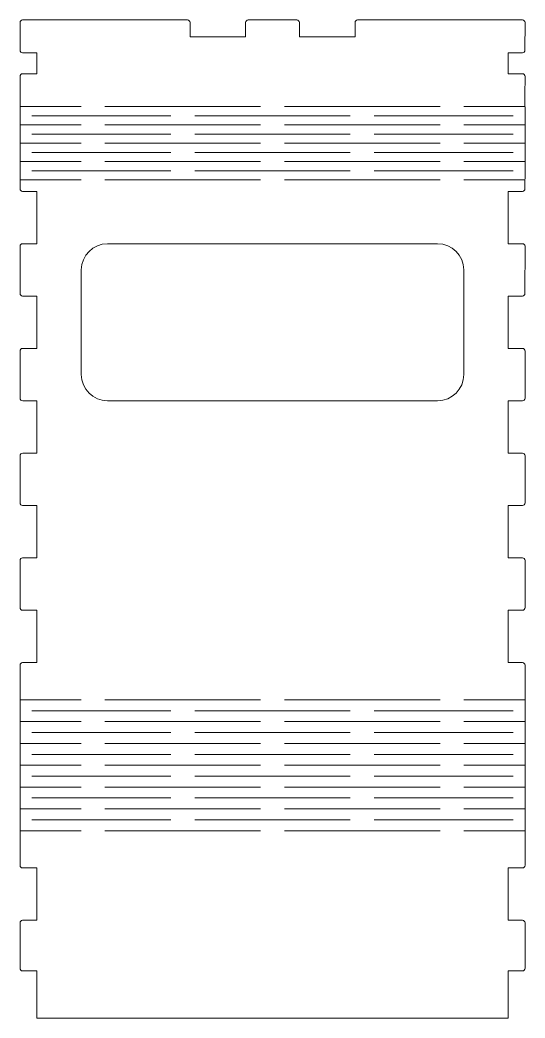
# Model space of a CAD drawing. Header units: millimetres. Extents: x -1099 to 2075, y -1295 to 1553.
# Drawn here: x 496.3 to 592.7, y -967.3 to -776.7 of the extents above; entities that cross this region are included whole.
import ezdxf

# ---------------------------------------------------------------- set-up
doc = ezdxf.new("R2010")
doc.units = ezdxf.units.MM
doc.header["$MEASUREMENT"] = 0
doc.layers.add('layer 1', color=7, linetype='Continuous')

msp = doc.modelspace()

# ---------------------------------------------------------------- linework, layer by layer
at = {"layer": 'layer 1', "color": 250, "lineweight": 9}
for points, knots in [([(592.6938, -828.9214), (592.6938, -829.1964), (592.4688, -829.4213), (592.1938, -829.4213), (592.1938, -829.4213), (592.1938, -829.4213), (589.5, -829.4213), (589.5, -829.4213), (589.5, -829.4213), (589.5, -829.4213), (589.4998, -839.421), (589.4998, -839.421), (589.4998, -839.421), (589.4998, -839.421), (592.2004, -839.421), (592.2004, -839.421), (592.2004, -839.421), (592.4758, -839.421), (592.7004, -839.6461), (592.7004, -839.9211), (592.7004, -839.9211), (592.7004, -839.9211), (592.6983, -848.921), (592.6983, -848.921), (592.6983, -848.921), (592.6983, -849.196), (592.4733, -849.4209), (592.1983, -849.4209), (592.1983, -849.4209), (592.1983, -849.4209), (589.4996, -849.4209), (589.4996, -849.4209), (589.4996, -849.4209), (589.4996, -849.4209), (589.4994, -859.4207), (589.4994, -859.4207), (589.4994, -859.4207), (589.4994, -859.4207), (592.1983, -859.4207), (592.1983, -859.4207), (592.1983, -859.4207), (592.4737, -859.4207), (592.6982, -859.6456), (592.6983, -859.9206), (592.6983, -859.9206), (592.6983, -859.9206), (592.7004, -868.9206), (592.7004, -868.9206), (592.7004, -868.9206), (592.7005, -869.1956), (592.4754, -869.4207), (592.2004, -869.4207), (592.2004, -869.4207), (592.2004, -869.4207), (589.4991, -869.4207), (589.4991, -869.4207), (589.4991, -869.4207), (589.4991, -869.4207), (589.4989, -879.4204), (589.4989, -879.4204), (589.4989, -879.4204), (589.4989, -879.4204), (592.1982, -879.4204), (592.1982, -879.4204), (592.1982, -879.4204), (592.4736, -879.4204), (592.6982, -879.6454), (592.6982, -879.9204), (592.6982, -879.9204), (592.6982, -879.9204), (592.6982, -888.9202), (592.6982, -888.9202), (592.6982, -888.9202), (592.6982, -889.1952), (592.4732, -889.4202), (592.1982, -889.4202), (592.1982, -889.4202), (592.1982, -889.4202), (589.4987, -889.4202), (589.4987, -889.4202), (589.4987, -889.4202), (589.4987, -889.4202), (589.4985, -899.42), (589.4985, -899.42), (589.4985, -899.42), (589.4985, -899.42), (592.2005, -899.42), (592.2005, -899.42), (592.2005, -899.42), (592.4759, -899.42), (592.7005, -899.6452), (592.7005, -899.92), (592.7005, -899.92), (592.7005, -899.92), (592.7005, -938.1443), (592.7005, -938.1443), (592.7005, -938.1443), (592.7005, -938.4191), (592.4753, -938.6443), (592.2005, -938.6443), (592.2005, -938.6443), (592.2005, -938.6443), (589.5005, -938.6443), (589.5005, -938.6443), (589.5005, -938.6443), (589.5005, -938.6443), (589.5005, -948.6443), (589.5005, -948.6443), (589.5005, -948.6443), (589.5005, -948.6443), (592.2005, -948.6443), (592.2005, -948.6443), (592.2005, -948.6443), (592.4759, -948.6443), (592.7005, -948.8691), (592.7005, -949.1443), (592.7005, -949.1443), (592.7005, -949.1443), (592.7005, -957.811), (592.7005, -957.811), (592.7005, -957.811), (592.7005, -958.0862), (592.4757, -958.311), (592.2005, -958.311), (592.2005, -958.311), (592.2005, -958.311), (589.5005, -958.311), (589.5005, -958.311), (589.5005, -958.311), (589.5005, -958.311), (589.5005, -967.311), (589.5005, -967.311), (589.5005, -967.311), (589.5005, -967.311), (499.5005, -967.311), (499.5005, -967.311), (499.5005, -967.311), (499.5005, -967.311), (499.5005, -958.311), (499.5005, -958.311), (499.5005, -958.311), (499.5005, -958.311), (496.8005, -958.311), (496.8005, -958.311), (496.8005, -958.311), (496.5253, -958.311), (496.3005, -958.0864), (496.3005, -957.811), (496.3005, -957.811), (496.3005, -957.811), (496.3005, -949.1443), (496.3005, -949.1443), (496.3005, -949.1443), (496.3005, -948.8689), (496.5251, -948.6443), (496.8005, -948.6443), (496.8005, -948.6443), (496.8005, -948.6443), (499.5005, -948.6443), (499.5005, -948.6443), (499.5005, -948.6443), (499.5005, -948.6443), (499.5005, -938.6443), (499.5005, -938.6443), (499.5005, -938.6443), (499.5005, -938.6443), (496.8005, -938.6443), (496.8005, -938.6443), (496.8005, -938.6443), (496.5255, -938.6443), (496.3005, -938.4197), (496.3005, -938.1443), (496.3005, -938.1443), (496.3005, -938.1443), (496.3005, -899.92), (496.3005, -899.92), (496.3005, -899.92), (496.3005, -899.6446), (496.5251, -899.42), (496.8005, -899.42), (496.8005, -899.42), (496.8005, -899.42), (499.5044, -899.42), (499.5044, -899.42), (499.5044, -899.42), (499.5044, -899.42), (499.504, -889.4202), (499.504, -889.4202), (499.504, -889.4202), (499.504, -889.4202), (496.8005, -889.4202), (496.8005, -889.4202), (496.8005, -889.4202), (496.5253, -889.4202), (496.3004, -889.1955), (496.3005, -888.9201), (496.3005, -888.9201), (496.3005, -888.9201), (496.3025, -879.9204), (496.3025, -879.9204), (496.3025, -879.9204), (496.3026, -879.645), (496.5271, -879.4205), (496.8025, -879.4205), (496.8025, -879.4205), (496.8025, -879.4205), (499.5035, -879.4205), (499.5035, -879.4205), (499.5035, -879.4205), (499.5035, -879.4205), (499.5031, -869.4207), (499.5031, -869.4207), (499.5031, -869.4207), (499.5031, -869.4207), (496.8006, -869.4207), (496.8006, -869.4207), (496.8006, -869.4207), (496.5253, -869.4207), (496.3005, -869.196), (496.3006, -868.9205), (496.3006, -868.9205), (496.3006, -868.9205), (496.3047, -859.9205), (496.3047, -859.9205), (496.3047, -859.9205), (496.3048, -859.6452), (496.5294, -859.4207), (496.8047, -859.4207), (496.8047, -859.4207), (496.8047, -859.4207), (499.5027, -859.4207), (499.5027, -859.4207), (499.5027, -859.4207), (499.5027, -859.4207), (499.5023, -849.4207), (499.5023, -849.4207), (499.5023, -849.4207), (499.5023, -849.4207), (496.8047, -849.4207), (496.8047, -849.4207), (496.8047, -849.4207), (496.5296, -849.4207), (496.3047, -849.1962), (496.3047, -848.9209), (496.3047, -848.9209), (496.3047, -848.9209), (496.3006, -839.9212), (496.3006, -839.9212), (496.3006, -839.9212), (496.3006, -839.6457), (496.5251, -839.421), (496.8006, -839.421), (496.8006, -839.421), (496.8006, -839.421), (499.5018, -839.421), (499.5018, -839.421), (499.5018, -839.421), (499.5018, -839.421), (499.5014, -829.4211), (499.5014, -829.4211), (499.5014, -829.4211), (499.5014, -829.4211), (496.8002, -829.4211), (496.8002, -829.4211), (496.8002, -829.4211), (496.5251, -829.4211), (496.3002, -829.1966), (496.3002, -828.9213), (496.3002, -828.9213), (496.3002, -828.9213), (496.2961, -819.9216), (496.2961, -819.9216), (496.2961, -819.9216), (496.2961, -819.6461), (496.5206, -819.4214), (496.7961, -819.4214), (496.7961, -819.4214), (496.7961, -819.4214), (499.501, -819.4214), (499.501, -819.4214), (499.501, -819.4214), (499.501, -819.4214), (499.5005, -809.4212), (499.5005, -809.4212), (499.5005, -809.4212), (499.5005, -809.4212), (496.7994, -809.4212), (496.7994, -809.4212), (496.7994, -809.4212), (496.5246, -809.4212), (496.2998, -809.1968), (496.2994, -808.9221), (496.2994, -808.9221), (496.2887, -802.773), (496.3032, -793.6162), (496.2965, -787.4619), (496.2965, -787.4619), (496.2962, -787.1867), (496.5209, -786.9613), (496.7965, -786.9613), (496.7965, -786.9613), (496.7965, -786.9613), (499.4992, -786.9613), (499.4992, -786.9613), (499.4992, -786.9613), (499.4992, -786.9613), (499.4969, -782.9611), (499.4969, -782.9611), (499.4969, -782.9611), (499.4969, -782.9611), (496.7997, -782.9611), (496.7997, -782.9611), (496.7997, -782.9611), (496.5251, -782.9611), (496.2998, -782.7369), (496.2997, -782.4618), (496.2997, -782.4618), (496.2997, -782.4618), (496.2966, -777.1898), (496.2966, -777.1898), (496.2966, -777.1898), (496.2965, -776.9141), (496.5209, -776.6891), (496.7966, -776.6891), (496.7966, -776.6891), (496.7966, -776.6891), (528.2489, -776.6891), (528.2489, -776.6891), (528.2489, -776.6891), (528.5243, -776.6891), (528.7489, -776.9141), (528.7489, -777.1891), (528.7489, -777.1891), (528.7489, -777.1891), (528.7489, -779.8893), (528.7489, -779.8893), (528.7489, -779.8893), (528.7489, -779.8893), (539.3662, -779.8893), (539.3662, -779.8893), (539.3662, -779.8893), (539.3662, -779.8893), (539.3662, -777.1891), (539.3662, -777.1891), (539.3662, -777.1891), (539.3662, -776.9137), (539.5908, -776.6891), (539.8662, -776.6891), (539.8662, -776.6891), (539.8662, -776.6891), (549.1301, -776.6891), (549.1301, -776.6891), (549.1301, -776.6891), (549.4055, -776.6891), (549.6301, -776.9139), (549.6301, -777.1891), (549.6301, -777.1891), (549.6301, -777.1891), (549.6301, -779.8893), (549.6301, -779.8893), (549.6301, -779.8893), (549.6301, -779.8893), (560.2475, -779.8893), (560.2475, -779.8893), (560.2475, -779.8893), (560.2475, -779.8893), (560.2475, -777.1891), (560.2475, -777.1891), (560.2475, -777.1891), (560.2475, -776.9137), (560.4721, -776.6891), (560.7475, -776.6891), (560.7475, -776.6891), (560.7475, -776.6891), (592.1956, -776.6891), (592.1956, -776.6891), (592.1956, -776.6891), (592.4712, -776.6891), (592.6956, -776.9146), (592.6956, -777.1895), (592.6956, -777.1895), (592.6956, -777.1895), (592.6941, -782.4615), (592.6941, -782.4615), (592.6941, -782.4615), (592.6941, -782.736), (592.4686, -782.9611), (592.1941, -782.9611), (592.1941, -782.9611), (592.1941, -782.9611), (589.4955, -782.9611), (589.4955, -782.9611), (589.4955, -782.9611), (589.4955, -782.9611), (589.4944, -786.9613), (589.4944, -786.9613), (589.4944, -786.9613), (589.4944, -786.9613), (592.1957, -786.9613), (592.1957, -786.9613), (592.1957, -786.9613), (592.4712, -786.9613), (592.6958, -787.1868), (592.6957, -787.4616), (592.6957, -787.4616), (592.6929, -793.6154), (592.6993, -802.7707), (592.6942, -808.9218), (592.6942, -808.9218), (592.694, -809.1964), (592.469, -809.4213), (592.1942, -809.4213), (592.1942, -809.4213), (592.1942, -809.4213), (589.5005, -809.4213), (589.5005, -809.4213), (589.5005, -809.4213), (589.5005, -809.4213), (589.5003, -819.4214), (589.5003, -819.4214), (589.5003, -819.4214), (589.5003, -819.4214), (592.1959, -819.4214), (592.1959, -819.4214), (592.1959, -819.4214), (592.4713, -819.4214), (592.6959, -819.6465), (592.6959, -819.9215), (592.6959, -819.9215), (592.6959, -819.9215), (592.6938, -828.9214), (592.6938, -828.9214)], [0, 0, 0, 0, 0.00917431, 0.00917431, 0.00917431, 0.00917431, 0.01834862, 0.01834862, 0.01834862, 0.01834862, 0.02752294, 0.02752294, 0.02752294, 0.02752294, 0.03669725, 0.03669725, 0.03669725, 0.03669725, 0.04587156, 0.04587156, 0.04587156, 0.04587156, 0.05504587, 0.05504587, 0.05504587, 0.05504587, 0.06422018, 0.06422018, 0.06422018, 0.06422018, 0.0733945, 0.0733945, 0.0733945, 0.0733945, 0.08256881, 0.08256881, 0.08256881, 0.08256881, 0.09174312, 0.09174312, 0.09174312, 0.09174312, 0.10091743, 0.10091743, 0.10091743, 0.10091743, 0.11009174, 0.11009174, 0.11009174, 0.11009174, 0.11926606, 0.11926606, 0.11926606, 0.11926606, 0.12844037, 0.12844037, 0.12844037, 0.12844037, 0.13761468, 0.13761468, 0.13761468, 0.13761468, 0.14678899, 0.14678899, 0.14678899, 0.14678899, 0.1559633, 0.1559633, 0.1559633, 0.1559633, 0.16513761, 0.16513761, 0.16513761, 0.16513761, 0.17431193, 0.17431193, 0.17431193, 0.17431193, 0.18348624, 0.18348624, 0.18348624, 0.18348624, 0.19266055, 0.19266055, 0.19266055, 0.19266055, 0.20183486, 0.20183486, 0.20183486, 0.20183486, 0.21100917, 0.21100917, 0.21100917, 0.21100917, 0.22018349, 0.22018349, 0.22018349, 0.22018349, 0.2293578, 0.2293578, 0.2293578, 0.2293578, 0.23853211, 0.23853211, 0.23853211, 0.23853211, 0.24770642, 0.24770642, 0.24770642, 0.24770642, 0.25688073, 0.25688073, 0.25688073, 0.25688073, 0.26605505, 0.26605505, 0.26605505, 0.26605505, 0.27522936, 0.27522936, 0.27522936, 0.27522936, 0.28440367, 0.28440367, 0.28440367, 0.28440367, 0.29357798, 0.29357798, 0.29357798, 0.29357798, 0.30275229, 0.30275229, 0.30275229, 0.30275229, 0.31192661, 0.31192661, 0.31192661, 0.31192661, 0.32110092, 0.32110092, 0.32110092, 0.32110092, 0.33027523, 0.33027523, 0.33027523, 0.33027523, 0.33944954, 0.33944954, 0.33944954, 0.33944954, 0.34862385, 0.34862385, 0.34862385, 0.34862385, 0.35779817, 0.35779817, 0.35779817, 0.35779817, 0.36697248, 0.36697248, 0.36697248, 0.36697248, 0.37614679, 0.37614679, 0.37614679, 0.37614679, 0.3853211, 0.3853211, 0.3853211, 0.3853211, 0.39449541, 0.39449541, 0.39449541, 0.39449541, 0.40366972, 0.40366972, 0.40366972, 0.40366972, 0.41284404, 0.41284404, 0.41284404, 0.41284404, 0.42201835, 0.42201835, 0.42201835, 0.42201835, 0.43119266, 0.43119266, 0.43119266, 0.43119266, 0.44036697, 0.44036697, 0.44036697, 0.44036697, 0.44954128, 0.44954128, 0.44954128, 0.44954128, 0.4587156, 0.4587156, 0.4587156, 0.4587156, 0.46788991, 0.46788991, 0.46788991, 0.46788991, 0.47706422, 0.47706422, 0.47706422, 0.47706422, 0.48623853, 0.48623853, 0.48623853, 0.48623853, 0.49541284, 0.49541284, 0.49541284, 0.49541284, 0.50458716, 0.50458716, 0.50458716, 0.50458716, 0.51376147, 0.51376147, 0.51376147, 0.51376147, 0.52293578, 0.52293578, 0.52293578, 0.52293578, 0.53211009, 0.53211009, 0.53211009, 0.53211009, 0.5412844, 0.5412844, 0.5412844, 0.5412844, 0.55045872, 0.55045872, 0.55045872, 0.55045872, 0.55963303, 0.55963303, 0.55963303, 0.55963303, 0.56880734, 0.56880734, 0.56880734, 0.56880734, 0.57798165, 0.57798165, 0.57798165, 0.57798165, 0.58715596, 0.58715596, 0.58715596, 0.58715596, 0.59633028, 0.59633028, 0.59633028, 0.59633028, 0.60550459, 0.60550459, 0.60550459, 0.60550459, 0.6146789, 0.6146789, 0.6146789, 0.6146789, 0.62385321, 0.62385321, 0.62385321, 0.62385321, 0.63302752, 0.63302752, 0.63302752, 0.63302752, 0.64220183, 0.64220183, 0.64220183, 0.64220183, 0.65137615, 0.65137615, 0.65137615, 0.65137615, 0.66055046, 0.66055046, 0.66055046, 0.66055046, 0.66972477, 0.66972477, 0.66972477, 0.66972477, 0.67889908, 0.67889908, 0.67889908, 0.67889908, 0.68807339, 0.68807339, 0.68807339, 0.68807339, 0.69724771, 0.69724771, 0.69724771, 0.69724771, 0.70642202, 0.70642202, 0.70642202, 0.70642202, 0.71559633, 0.71559633, 0.71559633, 0.71559633, 0.72477064, 0.72477064, 0.72477064, 0.72477064, 0.73394495, 0.73394495, 0.73394495, 0.73394495, 0.74311927, 0.74311927, 0.74311927, 0.74311927, 0.75229358, 0.75229358, 0.75229358, 0.75229358, 0.76146789, 0.76146789, 0.76146789, 0.76146789, 0.7706422, 0.7706422, 0.7706422, 0.7706422, 0.77981651, 0.77981651, 0.77981651, 0.77981651, 0.78899083, 0.78899083, 0.78899083, 0.78899083, 0.79816514, 0.79816514, 0.79816514, 0.79816514, 0.80733945, 0.80733945, 0.80733945, 0.80733945, 0.81651376, 0.81651376, 0.81651376, 0.81651376, 0.82568807, 0.82568807, 0.82568807, 0.82568807, 0.83486239, 0.83486239, 0.83486239, 0.83486239, 0.8440367, 0.8440367, 0.8440367, 0.8440367, 0.85321101, 0.85321101, 0.85321101, 0.85321101, 0.86238532, 0.86238532, 0.86238532, 0.86238532, 0.87155963, 0.87155963, 0.87155963, 0.87155963, 0.88073394, 0.88073394, 0.88073394, 0.88073394, 0.88990826, 0.88990826, 0.88990826, 0.88990826, 0.89908257, 0.89908257, 0.89908257, 0.89908257, 0.90825688, 0.90825688, 0.90825688, 0.90825688, 0.91743119, 0.91743119, 0.91743119, 0.91743119, 0.9266055, 0.9266055, 0.9266055, 0.9266055, 0.93577982, 0.93577982, 0.93577982, 0.93577982, 0.94495413, 0.94495413, 0.94495413, 0.94495413, 0.95412844, 0.95412844, 0.95412844, 0.95412844, 0.96330275, 0.96330275, 0.96330275, 0.96330275, 0.97247706, 0.97247706, 0.97247706, 0.97247706, 0.98165138, 0.98165138, 0.98165138, 0.98165138, 1, 1, 1, 1]), ([(508.0002, -824.4214), (508.0002, -821.6675), (510.2463, -819.4214), (513.0002, -819.4214), (513.0002, -819.4214), (513.0002, -819.4214), (576.0002, -819.4214), (576.0002, -819.4214), (576.0002, -819.4214), (578.7541, -819.4214), (581.0002, -821.6685), (581.0002, -824.4214), (581.0002, -824.4214), (581.0002, -824.4214), (581.0002, -844.4214), (581.0002, -844.4214), (581.0002, -844.4214), (581.0002, -847.1743), (578.7531, -849.4214), (576.0002, -849.4214), (576.0002, -849.4214), (576.0002, -849.4214), (513.0002, -849.4214), (513.0002, -849.4214), (513.0002, -849.4214), (510.2473, -849.4214), (508.0002, -847.1753), (508.0002, -844.4214), (508.0002, -844.4214), (508.0002, -844.4214), (508.0002, -824.4214), (508.0002, -824.4214)], [0, 0, 0, 0, 0.11111111, 0.11111111, 0.11111111, 0.11111111, 0.22222222, 0.22222222, 0.22222222, 0.22222222, 0.33333333, 0.33333333, 0.33333333, 0.33333333, 0.44444444, 0.44444444, 0.44444444, 0.44444444, 0.55555556, 0.55555556, 0.55555556, 0.55555556, 0.66666667, 0.66666667, 0.66666667, 0.66666667, 0.77777778, 0.77777778, 0.77777778, 0.77777778, 1, 1, 1, 1])]:
    msp.add_open_spline(points, degree=3, knots=knots, dxfattribs=at)
at = {"layer": 'layer 1', "color": 225, "lineweight": 9}
for points in [[(507.9458, -793.2334), (507.9458, -793.2334), (496.2957, -793.2334), (496.2957, -793.2334)], [(542.2112, -793.2334), (542.2112, -793.2334), (512.5146, -793.2334), (512.5146, -793.2334)], [(576.4768, -793.2334), (576.4768, -793.2334), (546.7801, -793.2334), (546.7801, -793.2334)], [(592.6959, -793.2334), (592.6959, -793.2334), (581.0455, -793.2334), (581.0455, -793.2334)], [(507.9458, -796.7334), (507.9458, -796.7334), (496.2957, -796.7334), (496.2957, -796.7334)], [(525.0787, -794.9834), (525.0787, -794.9834), (498.5802, -794.9834), (498.5802, -794.9834)], [(542.2112, -796.7334), (542.2112, -796.7334), (512.5146, -796.7334), (512.5146, -796.7334)], [(559.3442, -794.9834), (559.3442, -794.9834), (529.6474, -794.9834), (529.6474, -794.9834)], [(576.4768, -796.7334), (576.4768, -796.7334), (546.7801, -796.7334), (546.7801, -796.7334)], [(590.4115, -794.9834), (590.4115, -794.9834), (563.9128, -794.9834), (563.9128, -794.9834)], [(592.6959, -796.7334), (592.6959, -796.7334), (581.0455, -796.7334), (581.0455, -796.7334)], [(525.0787, -798.4833), (525.0787, -798.4833), (498.5802, -798.4833), (498.5802, -798.4833)], [(559.3442, -798.4833), (559.3442, -798.4833), (529.6474, -798.4833), (529.6474, -798.4833)], [(590.4115, -798.4833), (590.4115, -798.4833), (563.9128, -798.4833), (563.9128, -798.4833)], [(507.9458, -800.2333), (507.9458, -800.2333), (496.2957, -800.2333), (496.2957, -800.2333)], [(542.2112, -800.2333), (542.2112, -800.2333), (512.5146, -800.2333), (512.5146, -800.2333)], [(576.4768, -800.2333), (576.4768, -800.2333), (546.7801, -800.2333), (546.7801, -800.2333)], [(592.6959, -800.2333), (592.6959, -800.2333), (581.0455, -800.2333), (581.0455, -800.2333)], [(525.0787, -801.9834), (525.0787, -801.9834), (498.5802, -801.9834), (498.5802, -801.9834)], [(559.3442, -801.9834), (559.3442, -801.9834), (529.6474, -801.9834), (529.6474, -801.9834)], [(590.4115, -801.9834), (590.4115, -801.9834), (563.9128, -801.9834), (563.9128, -801.9834)], [(507.9458, -803.7333), (507.9458, -803.7333), (496.2957, -803.7333), (496.2957, -803.7333)], [(542.2112, -803.7333), (542.2112, -803.7333), (512.5146, -803.7333), (512.5146, -803.7333)], [(576.4768, -803.7333), (576.4768, -803.7333), (546.7801, -803.7333), (546.7801, -803.7333)], [(592.6959, -803.7333), (592.6959, -803.7333), (581.0455, -803.7333), (581.0455, -803.7333)], [(525.0787, -805.4833), (525.0787, -805.4833), (498.5802, -805.4833), (498.5802, -805.4833)], [(559.3442, -805.4833), (559.3442, -805.4833), (529.6474, -805.4833), (529.6474, -805.4833)], [(590.4115, -805.4833), (590.4115, -805.4833), (563.9128, -805.4833), (563.9128, -805.4833)], [(507.9458, -807.2333), (507.9458, -807.2333), (496.2957, -807.2333), (496.2957, -807.2333)], [(542.2112, -807.2333), (542.2112, -807.2333), (512.5146, -807.2333), (512.5146, -807.2333)], [(576.4768, -807.2333), (576.4768, -807.2333), (546.7801, -807.2333), (546.7801, -807.2333)], [(592.6959, -807.2333), (592.6959, -807.2333), (581.0455, -807.2333), (581.0455, -807.2333)], [(507.9504, -906.5301), (507.9504, -906.5301), (496.3003, -906.5301), (496.3003, -906.5301)], [(542.2157, -906.5301), (542.2157, -906.5301), (512.5193, -906.5301), (512.5193, -906.5301)], [(576.4811, -906.5301), (576.4811, -906.5301), (546.7846, -906.5301), (546.7846, -906.5301)], [(592.7002, -906.5301), (592.7002, -906.5301), (581.0499, -906.5301), (581.0499, -906.5301)], [(525.0832, -908.6135), (525.0832, -908.6135), (498.5848, -908.6135), (498.5848, -908.6135)], [(559.3487, -908.6135), (559.3487, -908.6135), (529.652, -908.6135), (529.652, -908.6135)], [(590.4159, -908.6135), (590.4159, -908.6135), (563.9173, -908.6135), (563.9173, -908.6135)], [(507.9504, -910.6967), (507.9504, -910.6967), (496.3003, -910.6967), (496.3003, -910.6967)], [(542.2157, -910.6967), (542.2157, -910.6967), (512.5193, -910.6967), (512.5193, -910.6967)], [(576.4811, -910.6967), (576.4811, -910.6967), (546.7846, -910.6967), (546.7846, -910.6967)], [(592.7002, -910.6967), (592.7002, -910.6967), (581.0499, -910.6967), (581.0499, -910.6967)], [(525.0832, -912.7802), (525.0832, -912.7802), (498.5848, -912.7802), (498.5848, -912.7802)], [(559.3487, -912.7802), (559.3487, -912.7802), (529.652, -912.7802), (529.652, -912.7802)], [(590.4159, -912.7802), (590.4159, -912.7802), (563.9173, -912.7802), (563.9173, -912.7802)], [(507.9504, -914.8634), (507.9504, -914.8634), (496.3003, -914.8634), (496.3003, -914.8634)], [(542.2157, -914.8634), (542.2157, -914.8634), (512.5193, -914.8634), (512.5193, -914.8634)], [(576.4811, -914.8634), (576.4811, -914.8634), (546.7846, -914.8634), (546.7846, -914.8634)], [(592.7002, -914.8634), (592.7002, -914.8634), (581.0499, -914.8634), (581.0499, -914.8634)], [(525.0832, -916.9468), (525.0832, -916.9468), (498.5848, -916.9468), (498.5848, -916.9468)], [(559.3487, -916.9468), (559.3487, -916.9468), (529.652, -916.9468), (529.652, -916.9468)], [(590.4159, -916.9468), (590.4159, -916.9468), (563.9173, -916.9468), (563.9173, -916.9468)], [(507.9504, -919.03), (507.9504, -919.03), (496.3003, -919.03), (496.3003, -919.03)], [(542.2157, -919.03), (542.2157, -919.03), (512.5193, -919.03), (512.5193, -919.03)], [(576.4811, -919.03), (576.4811, -919.03), (546.7846, -919.03), (546.7846, -919.03)], [(592.7002, -919.03), (592.7002, -919.03), (581.0499, -919.03), (581.0499, -919.03)], [(525.0832, -921.1134), (525.0832, -921.1134), (498.5848, -921.1134), (498.5848, -921.1134)], [(559.3487, -921.1134), (559.3487, -921.1134), (529.652, -921.1134), (529.652, -921.1134)], [(590.4159, -921.1134), (590.4159, -921.1134), (563.9173, -921.1134), (563.9173, -921.1134)], [(507.9504, -923.1966), (507.9504, -923.1966), (496.3003, -923.1966), (496.3003, -923.1966)], [(542.2157, -923.1966), (542.2157, -923.1966), (512.5193, -923.1966), (512.5193, -923.1966)], [(576.4811, -923.1966), (576.4811, -923.1966), (546.7846, -923.1966), (546.7846, -923.1966)], [(592.7002, -923.1966), (592.7002, -923.1966), (581.0499, -923.1966), (581.0499, -923.1966)], [(525.0832, -925.2801), (525.0832, -925.2801), (498.5848, -925.2801), (498.5848, -925.2801)], [(559.3487, -925.2801), (559.3487, -925.2801), (529.652, -925.2801), (529.652, -925.2801)], [(590.4159, -925.2801), (590.4159, -925.2801), (563.9173, -925.2801), (563.9173, -925.2801)], [(507.9504, -927.3633), (507.9504, -927.3633), (496.3003, -927.3633), (496.3003, -927.3633)], [(542.2157, -927.3633), (542.2157, -927.3633), (512.5193, -927.3633), (512.5193, -927.3633)], [(576.4811, -927.3633), (576.4811, -927.3633), (546.7846, -927.3633), (546.7846, -927.3633)], [(592.7002, -927.3633), (592.7002, -927.3633), (581.0499, -927.3633), (581.0499, -927.3633)], [(525.0832, -929.4467), (525.0832, -929.4467), (498.5848, -929.4467), (498.5848, -929.4467)], [(559.3487, -929.4467), (559.3487, -929.4467), (529.652, -929.4467), (529.652, -929.4467)], [(590.4159, -929.4467), (590.4159, -929.4467), (563.9173, -929.4467), (563.9173, -929.4467)], [(507.9504, -931.5299), (507.9504, -931.5299), (496.3003, -931.5299), (496.3003, -931.5299)], [(542.2157, -931.5299), (542.2157, -931.5299), (512.5193, -931.5299), (512.5193, -931.5299)], [(576.4811, -931.5299), (576.4811, -931.5299), (546.7846, -931.5299), (546.7846, -931.5299)], [(592.7002, -931.5299), (592.7002, -931.5299), (581.0499, -931.5299), (581.0499, -931.5299)]]:
    msp.add_open_spline(points, degree=3, dxfattribs=at)

doc.saveas('drawing.dxf')
